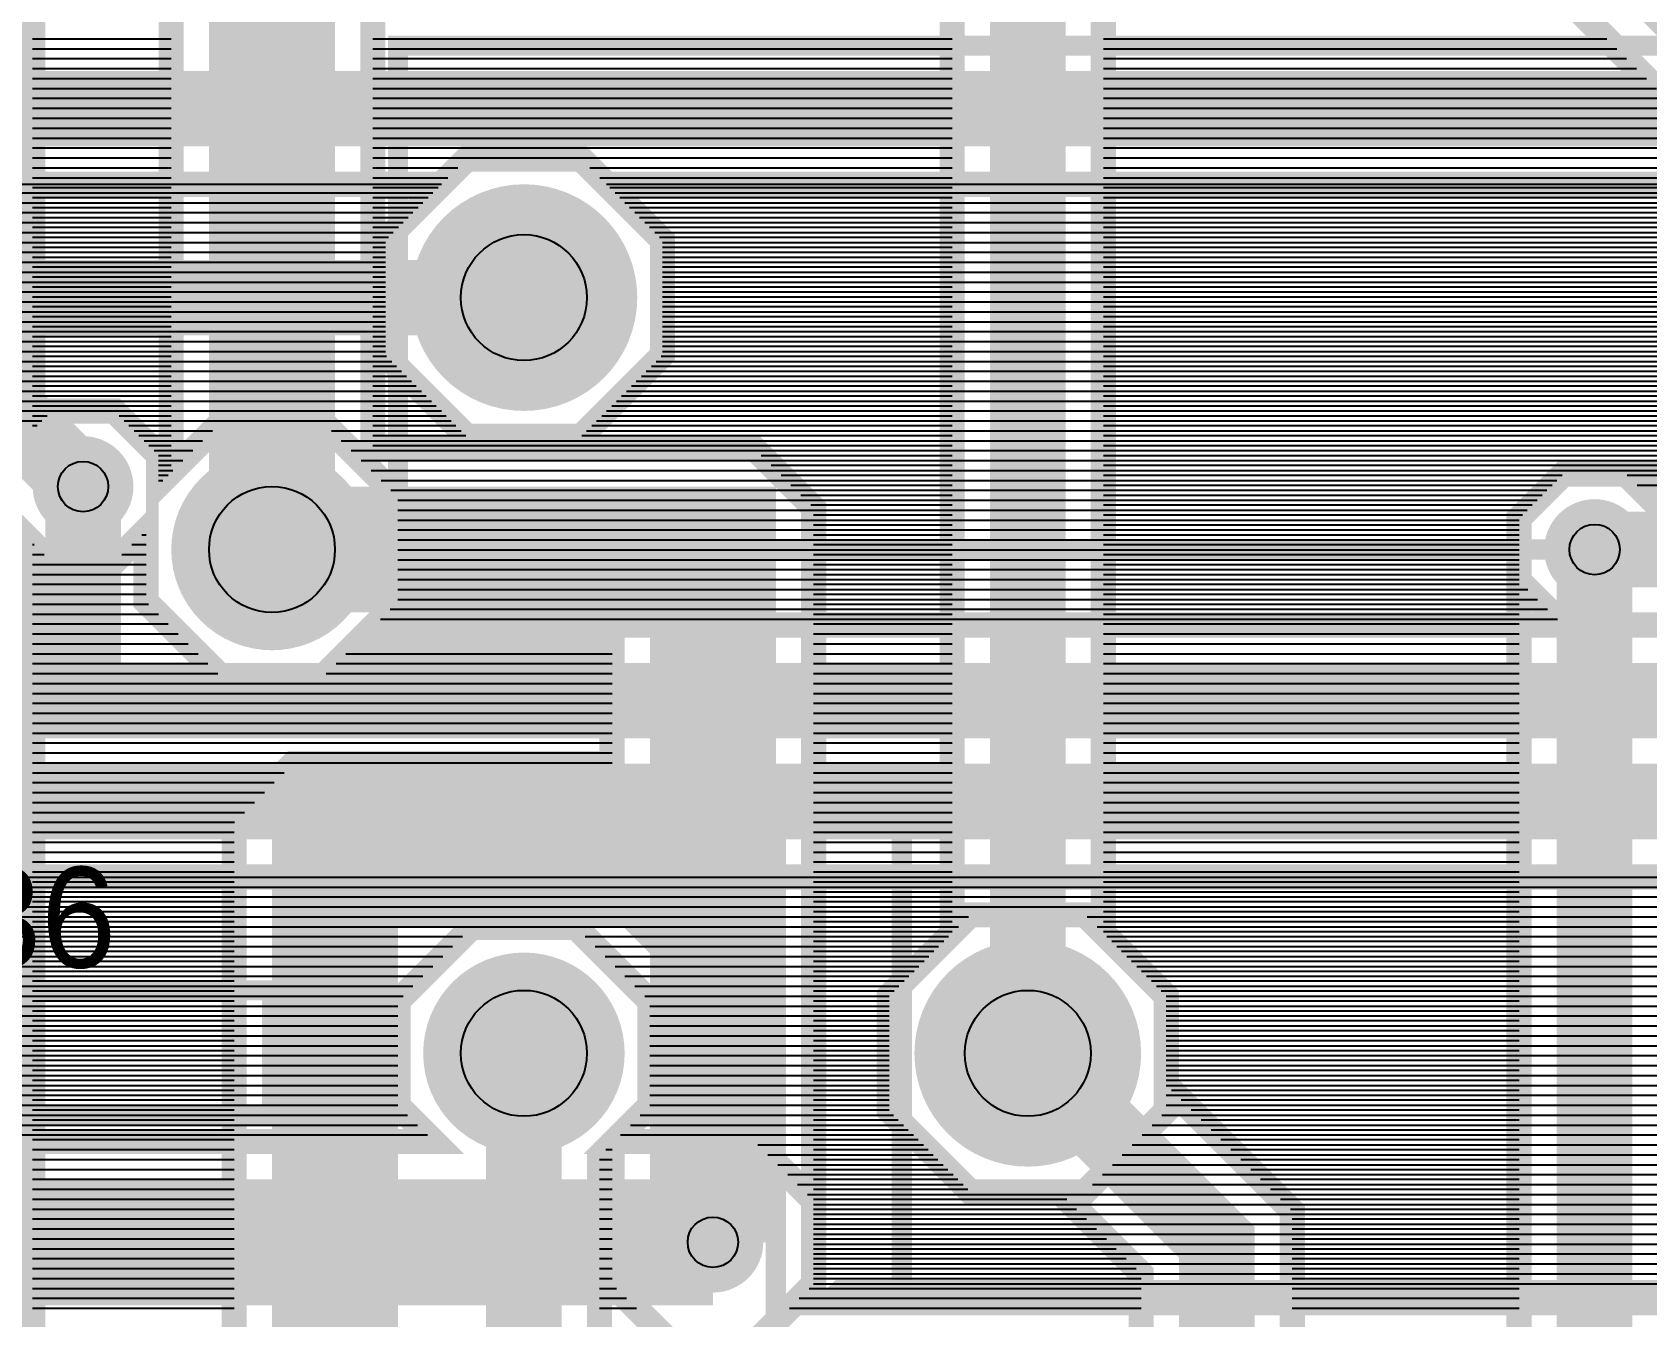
# Model space of a CAD drawing. Header units: inches. Extents: x -5.9 to 5.9, y -1.2 to 1.2.
# Drawn here: x 0.714 to 1.355, y -0.436 to 0.074 of the extents above; entities that cross this region are included whole.
import ezdxf

# ---------------------------------------------------------------- set-up
doc = ezdxf.new("R2010")
doc.units = ezdxf.units.IN
doc.layers.get('0').update_dxf_attribs({"linetype": 'CONTINUOUS'})

# ---------------------------------------------------------------- blocks, each defined once
blk = doc.blocks.new('EPAD')
at = {"const_width": 0.5}
blk.add_lwpolyline([(-0.25, 0, 1), (0.25, 0, 1)], format="xyb", close=True, dxfattribs=at)

msp = doc.modelspace()

# ---------------------------------------------------------------- linework, layer by layer
for points, const_width in [([(0.809059, -0.1315), (0.809059, 0.3685), (0.709059, 0.4685)], 0.05), ([(0.849059, 0.385068), (0.849059, -0.0915), (1.000627, -0.0915), (1.024059, -0.114932), (1.024059, -0.423069), (1.000628, -0.4465)], 0.01), ([(1.109059, -0.3315), (1.109059, 0.3085), (1.159059, 0.3585), (1.809059, 0.3585)], 0.03), ([(0.714059, 0.205926), (0.714059, -0.084074), (0.721633, -0.0765), (0.746485, -0.0765), (0.764059, -0.094074), (0.764059, -0.10579), (0.769059, -0.100789), (0.769059, 0.351932)], 0.01), ([(1.154059, -0.598719), (1.154059, -0.418926), (1.121633, -0.3865), (1.086278, -0.3865), (1.054059, -0.354281), (1.054059, -0.308719), (1.079059, -0.283719), (1.079059, 0.320926)], 0.01), ([(1.139059, 0.296074), (1.139059, -0.283719), (1.164059, -0.308719), (1.164059, -0.344074), (1.214059, -0.394074), (1.214059, -0.768926)], 0.01), ([(1.234059, 0.2185), (1.584059, -0.1315), (1.584059, -0.9565), (1.634059, -1.0065), (1.909059, -1.0065), (1.959059, -0.9565), (1.959059, -0.4065)], 0.03), ([(1.921485, -1.0365), (1.621633, -1.0365), (1.554059, -0.968926), (1.554059, -0.85721), (1.52977, -0.8815), (1.488348, -0.8815), (1.459059, -0.852211), (1.459059, -0.810789), (1.488348, -0.7815), (1.52977, -0.7815), (1.554059, -0.80579), (1.554059, -0.143926), (1.221633, 0.1885)], 0.01), ([(0.859059, -0.1315), (2.009059, -0.1315), (2.009059, 0.0685), (0.859059, 0.0685), (0.859059, -0.1315)], 0.008), ([(0.859059, -0.1315), (2.009059, -0.1315), (2.009059, 0.0685), (0.859059, 0.0685), (0.859059, -0.1315)], 0.008), ([(0.859059, -0.1315), (2.009059, -0.1315), (2.009059, 0.0685), (0.859059, 0.0685), (0.859059, -0.1315)], 0.008), ([(-0.340941, 0.0185), (-0.315941, -0.0065), (0.184059, -0.0065), (0.234059, 0.0435), (3.734059, 0.0435), (3.809059, -0.0315), (3.959059, -0.0315)], 0.03), ([(2.509059, -0.2315), (2.234059, 0.0435), (-0.090941, 0.0435)], 0.03), ([(0.964059, -0.008719), (0.964059, -0.054281), (0.931841, -0.0865), (0.886278, -0.0865), (0.854059, -0.054281), (0.854059, -0.008719), (0.886278, 0.0235), (0.931841, 0.0235), (0.964059, -0.008719)], 0.01), ([(0.246485, 0.0135), (0.876278, 0.0135), (0.854059, -0.008719), (0.854059, -0.054281), (0.886278, -0.0865), (0.931841, -0.0865), (0.964059, -0.054281), (0.964059, -0.008719), (0.94184, 0.0135), (1.876278, 0.0135)], 0.01), ([(0.909059, -0.0315), (-0.540941, -0.0315), (-0.715941, -0.2065), (-3.015941, -0.2065), (-3.090941, -0.2815), (-3.265941, -0.2815), (-3.315941, -0.2315), (-3.390941, -0.2315)], 0.03), ([(-1.090941, -0.0315), (-1.015941, -0.1065), (0.109059, -0.1065), (0.234059, -0.2315), (1.684059, -0.2315), (2.009059, -0.5565), (2.159059, -0.5565), (2.184059, -0.5815), (2.859059, -0.5815), (2.909059, -0.5315)], 0.03), ([(0.734059, -0.1065), (0.699059, -0.0715), (-0.340941, -0.0715), (-0.525941, -0.2565), (-1.615941, -0.2565)], 0.03), ([(2.146485, -0.1615), (0.849769, -0.1615), (0.859059, -0.152211), (0.859059, -0.110789), (0.82977, -0.0815), (0.788348, -0.0815), (0.764059, -0.10579), (0.764059, -0.094074), (0.746485, -0.0765), (0.721633, -0.0765), (0.704059, -0.094074)], 0.01), ([(0.734059, -0.1065), (0.734059, -0.1915), (2.134059, -0.1915), (2.224059, -0.2815), (3.059059, -0.2815), (3.059059, -0.1815), (3.459059, -0.1815), (3.509059, -0.2315)], 0.03), ([(1.364059, -0.119074), (1.364059, -0.818926), (1.159059, -1.023926), (1.159059, -1.052211), (1.12977, -1.0815), (1.088348, -1.0815), (1.059059, -1.052211), (1.059059, -1.010789), (1.088348, -0.9815), (1.116633, -0.9815), (1.304059, -0.794074), (1.304059, -0.119074), (1.321633, -0.1015), (1.346485, -0.1015), (1.364059, -0.119074)], 0.01), ([(2.921485, -0.1015), (1.321633, -0.1015), (1.304059, -0.119074), (1.304059, -0.143926), (1.321633, -0.1615), (2.896633, -0.1615)], 0.01), ([(0.809059, -0.1315), (0.984059, -0.1315), (0.984059, -0.2565), (0.959059, -0.2565)], 0.05), ([(0.892491, -0.7965), (0.794059, -0.698068), (0.794059, -0.239932), (0.817491, -0.2165), (0.944059, -0.2165), (0.944059, -0.1715), (0.83977, -0.1715), (0.82977, -0.1815), (0.788348, -0.1815), (0.759059, -0.152211), (0.759059, -0.123926), (0.746485, -0.1365), (0.721633, -0.1365), (0.714059, -0.128926), (0.714059, -0.818926)], 0.01), ([(1.109059, -1.0315), (1.334059, -0.8065), (1.334059, -0.1315)], 0.03), ([(1.334059, -0.1315), (2.909059, -0.1315), (3.009059, -0.2315)], 0.03), ([(0.709059, -0.1315), (0.759059, -0.1315)], 0.008), ([(0.709059, -0.1315), (0.759059, -0.1315)], 0.008), ([(0.709059, -0.1315), (0.759059, -0.1315)], 0.008), ([(-0.290941, -0.1565), (-0.015941, -0.1565), (0.059059, -0.2315), (1.959059, -0.2315)], 0.03), ([(1.009059, -0.4315), (2.159059, -0.4315), (2.159059, -0.2315), (1.009059, -0.2315), (1.009059, -0.4315)], 0.008), ([(1.009059, -0.4315), (2.159059, -0.4315), (2.159059, -0.2315), (1.009059, -0.2315), (1.009059, -0.4315)], 0.008), ([(1.009059, -0.4315), (2.159059, -0.4315), (2.159059, -0.2315), (1.009059, -0.2315), (1.009059, -0.4315)], 0.008), ([(1.059059, -0.2315), (1.059059, -0.4315)], 0.008), ([(1.059059, -0.2315), (1.059059, -0.4315)], 0.008), ([(1.059059, -0.2315), (1.059059, -0.4315)], 0.008), ([(1.109059, -0.6315), (0.984059, -0.7565), (0.909059, -0.7565), (0.834059, -0.6815), (0.834059, -0.2565), (0.959059, -0.2565)], 0.05), ([(0.984059, -0.4065), (0.984059, -0.2815), (0.959059, -0.2565)], 0.05), ([(0.169059, -0.398069), (0.192491, -0.4215), (0.225628, -0.4215), (0.249059, -0.398069), (0.249059, -0.3715), (0.275628, -0.3715), (0.299059, -0.348069), (0.299059, -0.314931), (0.275628, -0.2915), (0.249059, -0.2915), (0.249059, -0.264931), (0.245627, -0.2615), (1.671633, -0.2615), (1.996633, -0.5865)], 0.01), ([(1.054059, -0.354281), (1.054059, -0.308719), (1.086278, -0.2765), (1.131841, -0.2765), (1.164059, -0.308719), (1.164059, -0.354281), (1.131841, -0.3865), (1.086278, -0.3865), (1.054059, -0.354281)], 0.01), ([(1.764059, -0.908719), (1.739059, -0.883719), (1.739059, -0.494074), (1.671485, -0.4265), (1.020627, -0.4265), (1.024059, -0.423069), (1.024059, -0.389931), (1.000628, -0.3665), (0.944769, -0.3665), (0.959059, -0.352211), (0.959059, -0.310789), (0.92977, -0.2815), (0.888348, -0.2815), (0.859059, -0.310789), (0.859059, -0.352211), (0.873349, -0.3665), (0.600627, -0.3665)], 0.01), ([(0.509059, -0.3315), (0.584059, -0.4065), (0.984059, -0.4065)], 0.05), ([(0.609059, -0.3565), (0.809059, -0.3565), (0.809059, -0.3065), (0.609059, -0.3065), (0.609059, -0.3565)], 0.008), ([(0.609059, -0.3565), (0.809059, -0.3565), (0.809059, -0.3065), (0.609059, -0.3065), (0.609059, -0.3565)], 0.008), ([(0.609059, -0.3565), (0.809059, -0.3565), (0.809059, -0.3065), (0.609059, -0.3065), (0.609059, -0.3565)], 0.008), ([(0.909059, -0.6315), (0.909059, -0.3315)], 0.03), ([(1.109059, -0.3315), (1.184059, -0.4065), (1.184059, -0.7565), (1.109059, -0.8315)], 0.03), ([(0.809059, -0.3315), (0.859059, -0.3315)], 0.008), ([(0.809059, -0.3315), (0.859059, -0.3315)], 0.008), ([(0.809059, -0.3315), (0.859059, -0.3315)], 0.008), ([(0.967491, -0.4465), (0.944059, -0.423069), (0.944059, -0.36721), (0.939059, -0.372211), (0.939059, -0.583719)], 0.01)]:
    msp.add_lwpolyline(points, dxfattribs=dict(const_width=const_width))
for points in [[(0.714059, 0.07124), (0.769059, 0.07124)], [(0.849059, 0.07124), (1.079059, 0.07124)], [(1.139059, 0.07124), (1.338894, 0.07124)], [(0.714059, 0.067303), (0.769059, 0.067303)], [(0.849059, 0.067303), (1.079059, 0.067303)], [(1.139059, 0.067303), (1.342831, 0.067303)], [(0.714059, 0.063366), (0.769059, 0.063366)], [(0.714059, 0.059429), (0.769059, 0.059429)], [(0.849059, 0.063366), (1.079059, 0.063366)], [(0.849059, 0.059429), (1.079059, 0.059429)], [(1.139059, 0.063366), (1.346768, 0.063366)], [(1.139059, 0.059429), (1.350705, 0.059429)], [(0.714059, 0.055492), (0.769059, 0.055492)], [(0.714059, 0.051555), (0.769059, 0.051555)], [(0.849059, 0.055492), (1.079059, 0.055492)], [(0.849059, 0.051555), (1.079059, 0.051555)], [(1.139059, 0.055492), (1.354642, 0.055492)], [(1.139059, 0.051555), (1.358579, 0.051555)], [(0.714059, 0.047618), (0.769059, 0.047618)], [(0.849059, 0.047618), (1.079059, 0.047618)], [(1.139059, 0.047618), (1.362516, 0.047618)], [(0.714059, 0.043681), (0.769059, 0.043681)], [(0.714059, 0.039744), (0.769059, 0.039744)], [(0.849059, 0.043681), (1.079059, 0.043681)], [(0.849059, 0.039744), (1.079059, 0.039744)], [(1.139059, 0.043681), (1.366453, 0.043681)], [(1.139059, 0.039744), (1.37039, 0.039744)], [(0.714059, 0.035807), (0.769059, 0.035807)], [(0.849059, 0.035807), (1.079059, 0.035807)], [(1.139059, 0.035807), (1.374327, 0.035807)], [(0.714059, 0.03187), (0.769059, 0.03187)], [(0.714059, 0.027933), (0.769059, 0.027933)], [(0.849059, 0.03187), (1.079059, 0.03187)], [(0.849059, 0.027933), (1.079059, 0.027933)], [(1.139059, 0.03187), (1.378264, 0.03187)], [(1.139059, 0.027933), (1.382201, 0.027933)], [(0.714059, 0.023996), (0.769059, 0.023996)], [(0.714059, 0.020059), (0.769059, 0.020059)], [(0.849059, 0.023996), (1.079059, 0.023996)], [(0.849059, 0.020059), (0.882837, 0.020059)], [(0.935281, 0.020059), (1.079059, 0.020059)], [(1.139059, 0.023996), (1.386138, 0.023996)], [(1.139059, 0.020059), (1.390075, 0.020059)], [(0.246485, 0.0135), (0.876278, 0.0135)], [(0.714059, 0.016122), (0.769059, 0.016122)], [(0.849059, 0.016122), (0.8789, 0.016122)], [(0.939218, 0.016122), (1.079059, 0.016122)], [(0.94184, 0.0135), (1.876278, 0.0135)], [(1.139059, 0.016122), (1.394012, 0.016122)], [(0.243098, 0.010114), (0.872892, 0.010114)], [(0.714059, 0.012185), (0.769059, 0.012185)], [(0.714059, 0.008248), (0.769059, 0.008248)], [(0.849059, 0.012185), (0.874963, 0.012185)], [(0.849059, 0.008248), (0.871026, 0.008248)], [(0.943155, 0.012185), (1.079059, 0.012185)], [(0.945226, 0.010114), (1.872892, 0.010114)], [(0.947092, 0.008248), (1.079059, 0.008248)], [(1.139059, 0.012185), (1.397949, 0.012185)], [(1.139059, 0.008248), (1.401886, 0.008248)], [(0.235224, 0.00224), (0.865018, 0.00224)], [(0.239161, 0.006177), (0.868955, 0.006177)], [(0.714059, 0.004311), (0.769059, 0.004311)], [(0.714059, 0.000374), (0.769059, 0.000374)], [(0.849059, 0.004311), (0.867089, 0.004311)], [(0.849059, 0.000374), (0.863152, 0.000374)], [(0.949163, 0.006177), (1.868955, 0.006177)], [(0.951029, 0.004311), (1.079059, 0.004311)], [(0.9531, 0.00224), (1.865018, 0.00224)], [(0.954966, 0.000374), (1.079059, 0.000374)], [(1.139059, 0.004311), (1.405823, 0.004311)], [(1.139059, 0.000374), (1.40976, 0.000374)], [(0.22735, -0.005634), (0.857144, -0.005634)], [(0.231287, -0.001697), (0.861081, -0.001697)], [(0.714059, -0.003563), (0.769059, -0.003563)], [(0.849059, -0.003563), (0.859215, -0.003563)], [(0.957037, -0.001697), (1.861081, -0.001697)], [(0.958903, -0.003563), (1.079059, -0.003563)], [(0.960974, -0.005634), (1.857144, -0.005634)], [(1.139059, -0.003563), (1.413697, -0.003563)], [(0.223413, -0.009571), (0.854059, -0.009571)], [(0.714059, -0.0075), (0.769059, -0.0075)], [(0.714059, -0.011437), (0.769059, -0.011437)], [(0.849059, -0.0075), (0.855278, -0.0075)], [(0.849059, -0.011437), (0.854059, -0.011437)], [(0.96284, -0.0075), (1.079059, -0.0075)], [(0.964059, -0.009571), (1.854059, -0.009571)], [(0.964059, -0.011437), (1.079059, -0.011437)], [(1.139059, -0.0075), (1.417634, -0.0075)], [(1.139059, -0.011437), (1.421571, -0.011437)], [(0.219476, -0.013508), (0.854059, -0.013508)], [(0.451572, -0.017445), (0.854059, -0.017445)], [(0.714059, -0.015374), (0.769059, -0.015374)], [(0.849059, -0.015374), (0.854059, -0.015374)], [(0.964059, -0.013508), (1.854059, -0.013508)], [(0.964059, -0.015374), (1.079059, -0.015374)], [(0.964059, -0.017445), (1.854059, -0.017445)], [(1.139059, -0.015374), (1.425508, -0.015374)], [(0.455509, -0.021382), (0.854059, -0.021382)], [(0.459446, -0.025319), (0.854059, -0.025319)], [(0.714059, -0.019311), (0.769059, -0.019311)], [(0.714059, -0.023248), (0.769059, -0.023248)], [(0.849059, -0.019311), (0.854059, -0.019311)], [(0.849059, -0.023248), (0.854059, -0.023248)], [(0.964059, -0.019311), (1.079059, -0.019311)], [(0.964059, -0.021382), (1.601499, -0.021382)], [(0.964059, -0.023248), (1.079059, -0.023248)], [(0.964059, -0.025319), (1.597562, -0.025319)], [(1.139059, -0.019311), (1.429445, -0.019311)], [(1.139059, -0.023248), (1.433382, -0.023248)], [(0.463383, -0.029256), (0.854059, -0.029256)], [(0.714059, -0.027185), (0.769059, -0.027185)], [(0.714059, -0.031122), (0.769059, -0.031122)], [(0.849059, -0.027185), (0.854059, -0.027185)], [(0.849059, -0.031122), (0.854059, -0.031122)], [(0.964059, -0.027185), (1.079059, -0.027185)], [(0.964059, -0.029256), (1.596559, -0.029256)], [(0.964059, -0.031122), (1.079059, -0.031122)], [(1.139059, -0.027185), (1.437319, -0.027185)], [(1.139059, -0.031122), (1.441256, -0.031122)], [(0.46732, -0.033193), (0.854059, -0.033193)], [(0.471257, -0.03713), (0.854059, -0.03713)], [(0.714059, -0.035059), (0.769059, -0.035059)], [(0.849059, -0.035059), (0.854059, -0.035059)], [(0.964059, -0.033193), (1.596559, -0.033193)], [(0.964059, -0.035059), (1.079059, -0.035059)], [(0.964059, -0.03713), (1.597012, -0.03713)], [(1.139059, -0.035059), (1.445193, -0.035059)], [(0.475194, -0.041067), (0.854059, -0.041067)], [(0.714059, -0.038996), (0.769059, -0.038996)], [(0.714059, -0.042933), (0.769059, -0.042933)], [(0.849059, -0.038996), (0.854059, -0.038996)], [(0.849059, -0.042933), (0.854059, -0.042933)], [(0.964059, -0.038996), (1.079059, -0.038996)], [(0.964059, -0.041067), (1.600949, -0.041067)], [(0.964059, -0.042933), (1.079059, -0.042933)], [(1.139059, -0.038996), (1.44913, -0.038996)], [(1.139059, -0.042933), (1.453067, -0.042933)], [(0.479131, -0.045004), (0.854059, -0.045004)], [(0.483068, -0.048941), (0.854059, -0.048941)], [(0.714059, -0.04687), (0.769059, -0.04687)], [(0.714059, -0.050807), (0.769059, -0.050807)], [(0.849059, -0.04687), (0.854059, -0.04687)], [(0.849059, -0.050807), (0.854059, -0.050807)], [(0.964059, -0.045004), (1.854059, -0.045004)], [(0.964059, -0.04687), (1.079059, -0.04687)], [(0.964059, -0.048941), (1.854059, -0.048941)], [(0.964059, -0.050807), (1.079059, -0.050807)], [(1.139059, -0.04687), (1.457004, -0.04687)], [(1.139059, -0.050807), (1.460941, -0.050807)], [(0.487005, -0.052878), (0.854059, -0.052878)], [(0.490942, -0.056815), (0.856593, -0.056815)], [(0.714059, -0.054744), (0.769059, -0.054744)], [(0.849059, -0.054744), (0.854522, -0.054744)], [(0.961525, -0.056815), (1.856593, -0.056815)], [(0.963596, -0.054744), (1.079059, -0.054744)], [(0.964059, -0.052878), (1.854059, -0.052878)], [(1.139059, -0.054744), (1.464878, -0.054744)], [(0.494879, -0.060752), (0.86053, -0.060752)], [(0.714059, -0.058681), (0.769059, -0.058681)], [(0.714059, -0.062618), (0.769059, -0.062618)], [(0.849059, -0.058681), (0.858459, -0.058681)], [(0.849059, -0.062618), (0.862396, -0.062618)], [(0.955722, -0.062618), (1.079059, -0.062618)], [(0.957588, -0.060752), (1.86053, -0.060752)], [(0.959659, -0.058681), (1.079059, -0.058681)], [(1.139059, -0.058681), (1.468815, -0.058681)], [(1.139059, -0.062618), (1.472752, -0.062618)], [(0.498816, -0.064689), (0.864467, -0.064689)], [(0.502753, -0.068626), (0.868404, -0.068626)], [(0.714059, -0.066555), (0.769059, -0.066555)], [(0.849059, -0.066555), (0.866333, -0.066555)], [(0.949714, -0.068626), (1.868404, -0.068626)], [(0.951785, -0.066555), (1.079059, -0.066555)], [(0.953651, -0.064689), (1.864467, -0.064689)], [(1.139059, -0.066555), (1.476689, -0.066555)], [(0.50669, -0.072563), (0.872341, -0.072563)], [(0.510627, -0.0765), (0.876278, -0.0765)], [(0.714059, -0.070492), (0.769059, -0.070492)], [(0.714059, -0.074429), (0.769059, -0.074429)], [(0.849059, -0.070492), (0.87027, -0.070492)], [(0.849059, -0.074429), (0.874207, -0.074429)], [(0.94184, -0.0765), (1.876278, -0.0765)], [(0.943911, -0.074429), (1.079059, -0.074429)], [(0.945777, -0.072563), (1.872341, -0.072563)], [(0.947848, -0.070492), (1.079059, -0.070492)], [(1.139059, -0.070492), (1.480626, -0.070492)], [(1.139059, -0.074429), (1.484563, -0.074429)], [(0.514564, -0.080437), (0.717696, -0.080437)], [(0.714059, -0.078366), (0.719767, -0.078366)], [(0.714059, -0.082303), (0.71583, -0.082303)], [(0.748351, -0.078366), (0.769059, -0.078366)], [(0.750422, -0.080437), (0.880215, -0.080437)], [(0.752288, -0.082303), (0.769059, -0.082303)], [(0.849059, -0.078366), (0.878144, -0.078366)], [(0.849059, -0.082303), (0.882081, -0.082303)], [(0.936037, -0.082303), (1.079059, -0.082303)], [(0.937903, -0.080437), (1.880215, -0.080437)], [(0.939974, -0.078366), (1.079059, -0.078366)], [(1.139059, -0.078366), (1.4885, -0.078366)], [(1.139059, -0.082303), (1.492437, -0.082303)], [(0.754359, -0.084374), (0.785474, -0.084374)], [(0.756225, -0.08624), (0.769059, -0.08624)], [(0.758296, -0.088311), (0.781537, -0.088311)], [(0.832644, -0.084374), (0.884152, -0.084374)], [(0.836581, -0.088311), (3.964059, -0.088311)], [(0.849059, -0.08624), (0.886018, -0.08624)], [(0.9321, -0.08624), (1.079059, -0.08624)], [(0.933966, -0.084374), (1.884152, -0.084374)], [(1.139059, -0.08624), (1.496374, -0.08624)], [(0.760162, -0.090177), (0.769059, -0.090177)], [(0.762233, -0.092248), (0.7776, -0.092248)], [(0.764059, -0.094114), (0.769059, -0.094114)], [(0.840518, -0.092248), (3.964059, -0.092248)], [(0.849059, -0.090177), (1.079059, -0.090177)], [(1.003241, -0.094114), (1.079059, -0.094114)], [(1.139059, -0.090177), (1.500311, -0.090177)], [(1.139059, -0.094114), (1.504248, -0.094114)], [(0.764059, -0.096185), (0.773663, -0.096185)], [(0.764059, -0.098051), (0.769059, -0.098051)], [(0.764059, -0.100122), (0.769726, -0.100122)], [(0.764059, -0.101988), (0.767861, -0.101988)], [(0.844455, -0.096185), (3.964059, -0.096185)], [(0.848392, -0.100122), (3.964059, -0.100122)], [(1.007178, -0.098051), (1.079059, -0.098051)], [(1.011115, -0.101988), (1.079059, -0.101988)], [(1.139059, -0.098051), (1.508185, -0.098051)], [(1.139059, -0.101988), (1.321145, -0.101988)], [(1.346973, -0.101988), (1.512122, -0.101988)], [(0.764059, -0.104059), (0.765789, -0.104059)], [(0.852329, -0.104059), (1.319074, -0.104059)], [(0.856266, -0.107996), (1.315137, -0.107996)], [(1.015052, -0.105925), (1.079059, -0.105925)], [(1.139059, -0.105925), (1.317208, -0.105925)], [(1.35091, -0.105925), (1.516059, -0.105925)], [(0.859059, -0.111933), (1.3112, -0.111933)], [(1.018989, -0.109862), (1.079059, -0.109862)], [(1.022926, -0.113799), (1.079059, -0.113799)], [(1.139059, -0.109862), (1.313271, -0.109862)], [(1.139059, -0.113799), (1.309334, -0.113799)], [(0.859059, -0.11587), (1.307263, -0.11587)], [(0.859059, -0.119807), (1.304059, -0.119807)], [(1.024059, -0.117736), (1.079059, -0.117736)], [(1.024059, -0.121673), (1.079059, -0.121673)], [(1.139059, -0.117736), (1.305397, -0.117736)], [(1.139059, -0.121673), (1.304059, -0.121673)], [(0.757375, -0.12561), (0.759059, -0.12561)], [(0.859059, -0.123744), (1.304059, -0.123744)], [(0.859059, -0.127681), (1.304059, -0.127681)], [(1.024059, -0.12561), (1.079059, -0.12561)], [(1.139059, -0.12561), (1.304059, -0.12561)], [(0.714059, -0.129547), (0.71468, -0.129547)], [(0.714059, -0.133484), (0.718617, -0.133484)], [(0.749501, -0.133484), (0.759059, -0.133484)], [(0.753438, -0.129547), (0.759059, -0.129547)], [(0.859059, -0.131619), (1.304059, -0.131619)], [(1.024059, -0.129547), (1.079059, -0.129547)], [(1.024059, -0.133484), (1.079059, -0.133484)], [(1.139059, -0.129547), (1.304059, -0.129547)], [(1.139059, -0.133484), (1.304059, -0.133484)], [(0.714059, -0.137421), (0.759059, -0.137421)], [(0.859059, -0.135556), (1.304059, -0.135556)], [(0.859059, -0.139493), (1.304059, -0.139493)], [(1.024059, -0.137421), (1.079059, -0.137421)], [(1.139059, -0.137421), (1.304059, -0.137421)], [(0.714059, -0.141358), (0.759059, -0.141358)], [(0.714059, -0.145295), (0.759059, -0.145295)], [(0.859059, -0.14343), (1.304059, -0.14343)], [(0.859059, -0.147367), (1.3075, -0.147367)], [(1.024059, -0.141358), (1.079059, -0.141358)], [(1.024059, -0.145295), (1.079059, -0.145295)], [(1.139059, -0.141358), (1.304059, -0.141358)], [(1.139059, -0.145295), (1.304059, -0.145295)], [(0.714059, -0.149232), (0.759059, -0.149232)], [(0.714059, -0.153169), (0.760018, -0.153169)], [(0.859059, -0.151304), (1.311437, -0.151304)], [(1.024059, -0.149232), (1.079059, -0.149232)], [(1.024059, -0.153169), (1.079059, -0.153169)], [(1.139059, -0.149232), (1.304059, -0.149232)], [(1.139059, -0.153169), (1.304059, -0.153169)], [(0.714059, -0.157106), (0.763955, -0.157106)], [(0.852092, -0.159178), (1.319311, -0.159178)], [(0.856029, -0.155241), (1.315374, -0.155241)], [(1.024059, -0.157106), (1.079059, -0.157106)], [(1.139059, -0.157106), (1.304059, -0.157106)], [(0.714059, -0.161043), (0.767892, -0.161043)], [(0.714059, -0.16498), (0.771829, -0.16498)], [(1.024059, -0.161043), (1.079059, -0.161043)], [(1.024059, -0.16498), (1.079059, -0.16498)], [(1.139059, -0.161043), (1.304059, -0.161043)], [(1.139059, -0.16498), (1.304059, -0.16498)], [(0.714059, -0.168917), (0.775766, -0.168917)], [(0.714059, -0.172854), (0.779703, -0.172854)], [(0.838415, -0.172854), (0.944059, -0.172854)], [(1.024059, -0.168917), (1.079059, -0.168917)], [(1.024059, -0.172854), (1.079059, -0.172854)], [(1.139059, -0.168917), (1.304059, -0.168917)], [(1.139059, -0.172854), (1.304059, -0.172854)], [(0.714059, -0.176791), (0.78364, -0.176791)], [(0.834478, -0.176791), (0.944059, -0.176791)], [(1.024059, -0.176791), (1.079059, -0.176791)], [(1.139059, -0.176791), (1.304059, -0.176791)], [(0.714059, -0.180728), (0.787577, -0.180728)], [(0.714059, -0.184665), (0.944059, -0.184665)], [(0.830541, -0.180728), (0.944059, -0.180728)], [(1.024059, -0.180728), (1.079059, -0.180728)], [(1.024059, -0.184665), (1.079059, -0.184665)], [(1.139059, -0.180728), (1.304059, -0.180728)], [(1.139059, -0.184665), (1.304059, -0.184665)], [(0.714059, -0.188602), (0.944059, -0.188602)], [(1.024059, -0.188602), (1.079059, -0.188602)], [(1.139059, -0.188602), (1.304059, -0.188602)], [(0.714059, -0.192539), (0.944059, -0.192539)], [(0.714059, -0.196476), (0.944059, -0.196476)], [(1.024059, -0.192539), (1.079059, -0.192539)], [(1.024059, -0.196476), (1.079059, -0.196476)], [(1.139059, -0.192539), (1.304059, -0.192539)], [(1.139059, -0.196476), (1.304059, -0.196476)], [(0.714059, -0.200413), (0.944059, -0.200413)], [(0.714059, -0.20435), (0.944059, -0.20435)], [(1.024059, -0.200413), (1.079059, -0.200413)], [(1.024059, -0.20435), (1.079059, -0.20435)], [(1.139059, -0.200413), (1.304059, -0.200413)], [(1.139059, -0.20435), (1.304059, -0.20435)], [(0.714059, -0.208287), (0.944059, -0.208287)], [(1.024059, -0.208287), (1.079059, -0.208287)], [(1.139059, -0.208287), (1.304059, -0.208287)], [(0.714059, -0.212224), (0.944059, -0.212224)], [(0.714059, -0.216161), (0.944059, -0.216161)], [(1.024059, -0.212224), (1.079059, -0.212224)], [(1.024059, -0.216161), (1.079059, -0.216161)], [(1.139059, -0.212224), (1.304059, -0.212224)], [(1.139059, -0.216161), (1.304059, -0.216161)], [(0.714059, -0.220098), (0.813893, -0.220098)], [(0.714059, -0.224035), (0.809956, -0.224035)], [(1.024059, -0.220098), (1.079059, -0.220098)], [(1.024059, -0.224035), (1.079059, -0.224035)], [(1.139059, -0.220098), (1.304059, -0.220098)], [(1.139059, -0.224035), (1.304059, -0.224035)], [(0.714059, -0.227972), (0.806019, -0.227972)], [(1.024059, -0.227972), (1.079059, -0.227972)], [(1.139059, -0.227972), (1.304059, -0.227972)], [(0.714059, -0.231909), (0.802082, -0.231909)], [(0.714059, -0.235846), (0.798145, -0.235846)], [(1.024059, -0.231909), (1.079059, -0.231909)], [(1.024059, -0.235846), (1.079059, -0.235846)], [(1.139059, -0.231909), (1.304059, -0.231909)], [(1.139059, -0.235846), (1.304059, -0.235846)], [(0.714059, -0.239783), (0.794208, -0.239783)], [(1.024059, -0.239783), (1.079059, -0.239783)], [(1.139059, -0.239783), (1.304059, -0.239783)], [(0.714059, -0.24372), (0.794059, -0.24372)], [(0.714059, -0.247657), (0.794059, -0.247657)], [(1.024059, -0.24372), (1.079059, -0.24372)], [(1.024059, -0.247657), (1.079059, -0.247657)], [(1.139059, -0.24372), (1.304059, -0.24372)], [(1.139059, -0.247657), (1.304059, -0.247657)], [(0.714059, -0.251594), (0.794059, -0.251594)], [(0.714059, -0.255531), (0.794059, -0.255531)], [(1.024059, -0.251594), (1.079059, -0.251594)], [(1.024059, -0.255531), (1.079059, -0.255531)], [(1.139059, -0.251594), (1.304059, -0.251594)], [(1.139059, -0.255531), (1.304059, -0.255531)], [(0.245667, -0.26154), (1.671674, -0.26154)], [(0.714059, -0.259469), (0.794059, -0.259469)], [(1.024059, -0.259469), (1.079059, -0.259469)], [(1.139059, -0.259469), (1.304059, -0.259469)], [(0.249059, -0.265477), (1.675611, -0.265477)], [(0.714059, -0.263406), (0.794059, -0.263406)], [(0.714059, -0.267343), (0.794059, -0.267343)], [(1.024059, -0.263406), (1.079059, -0.263406)], [(1.024059, -0.267343), (1.079059, -0.267343)], [(1.139059, -0.263406), (1.304059, -0.263406)], [(1.139059, -0.267343), (1.304059, -0.267343)], [(0.249059, -0.269414), (1.679548, -0.269414)], [(0.249059, -0.273351), (1.683485, -0.273351)], [(0.714059, -0.27128), (0.794059, -0.27128)], [(0.714059, -0.275217), (0.794059, -0.275217)], [(1.024059, -0.27128), (1.079059, -0.27128)], [(1.024059, -0.275217), (1.079059, -0.275217)], [(1.139059, -0.27128), (1.304059, -0.27128)], [(1.139059, -0.275217), (1.304059, -0.275217)], [(0.249059, -0.277288), (1.08549, -0.277288)], [(0.249059, -0.281225), (1.081553, -0.281225)], [(0.714059, -0.279154), (0.794059, -0.279154)], [(1.024059, -0.279154), (1.079059, -0.279154)], [(1.132628, -0.277288), (1.687422, -0.277288)], [(1.136565, -0.281225), (1.691359, -0.281225)], [(1.139059, -0.279154), (1.304059, -0.279154)], [(0.533431, -0.285162), (0.884687, -0.285162)], [(0.714059, -0.283091), (0.794059, -0.283091)], [(0.714059, -0.287028), (0.794059, -0.287028)], [(0.933431, -0.285162), (1.077616, -0.285162)], [(1.024059, -0.283091), (1.079059, -0.283091)], [(1.024059, -0.287028), (1.07575, -0.287028)], [(1.139059, -0.283091), (1.304059, -0.283091)], [(1.140502, -0.285162), (1.695296, -0.285162)], [(1.142368, -0.287028), (1.304059, -0.287028)], [(0.537368, -0.289099), (0.88075, -0.289099)], [(0.541305, -0.293036), (0.876813, -0.293036)], [(0.714059, -0.290965), (0.794059, -0.290965)], [(0.937368, -0.289099), (1.073679, -0.289099)], [(0.941305, -0.293036), (1.069742, -0.293036)], [(1.024059, -0.290965), (1.071813, -0.290965)], [(1.144439, -0.289099), (1.699233, -0.289099)], [(1.146305, -0.290965), (1.304059, -0.290965)], [(1.148376, -0.293036), (1.70317, -0.293036)], [(0.545242, -0.296973), (0.872876, -0.296973)], [(0.549179, -0.30091), (0.868939, -0.30091)], [(0.714059, -0.294902), (0.794059, -0.294902)], [(0.714059, -0.298839), (0.794059, -0.298839)], [(0.945242, -0.296973), (1.065805, -0.296973)], [(0.949179, -0.30091), (1.061868, -0.30091)], [(1.024059, -0.294902), (1.067876, -0.294902)], [(1.024059, -0.298839), (1.063939, -0.298839)], [(1.150242, -0.294902), (1.304059, -0.294902)], [(1.152313, -0.296973), (1.707107, -0.296973)], [(1.154179, -0.298839), (1.304059, -0.298839)], [(1.15625, -0.30091), (1.711044, -0.30091)], [(0.553116, -0.304847), (0.865002, -0.304847)], [(0.714059, -0.302776), (0.794059, -0.302776)], [(0.714059, -0.306713), (0.794059, -0.306713)], [(0.953116, -0.304847), (1.057931, -0.304847)], [(1.024059, -0.302776), (1.060002, -0.302776)], [(1.024059, -0.306713), (1.056065, -0.306713)], [(1.158116, -0.302776), (1.304059, -0.302776)], [(1.160187, -0.304847), (1.714981, -0.304847)], [(1.162053, -0.306713), (1.304059, -0.306713)], [(0.557053, -0.308784), (0.861065, -0.308784)], [(0.559059, -0.312721), (0.859059, -0.312721)], [(0.714059, -0.31065), (0.794059, -0.31065)], [(0.957053, -0.308784), (1.054059, -0.308784)], [(0.959059, -0.312721), (1.054059, -0.312721)], [(1.024059, -0.31065), (1.054059, -0.31065)], [(1.164059, -0.308784), (1.718918, -0.308784)], [(1.164059, -0.31065), (1.304059, -0.31065)], [(1.164059, -0.312721), (1.722855, -0.312721)], [(0.559059, -0.316658), (0.859059, -0.316658)], [(0.714059, -0.314587), (0.794059, -0.314587)], [(0.714059, -0.318524), (0.794059, -0.318524)], [(0.959059, -0.316658), (1.054059, -0.316658)], [(1.024059, -0.314587), (1.054059, -0.314587)], [(1.024059, -0.318524), (1.054059, -0.318524)], [(1.164059, -0.314587), (1.304059, -0.314587)], [(1.164059, -0.316658), (1.726792, -0.316658)], [(1.164059, -0.318524), (1.304059, -0.318524)], [(0.559059, -0.320595), (0.859059, -0.320595)], [(0.559059, -0.324532), (0.859059, -0.324532)], [(0.714059, -0.322461), (0.794059, -0.322461)], [(0.714059, -0.326398), (0.794059, -0.326398)], [(0.959059, -0.320595), (1.054059, -0.320595)], [(0.959059, -0.324532), (1.054059, -0.324532)], [(1.024059, -0.322461), (1.054059, -0.322461)], [(1.024059, -0.326398), (1.054059, -0.326398)], [(1.164059, -0.320595), (1.730729, -0.320595)], [(1.164059, -0.322461), (1.304059, -0.322461)], [(1.164059, -0.324532), (1.734666, -0.324532)], [(1.164059, -0.326398), (1.304059, -0.326398)], [(0.562596, -0.328469), (0.859059, -0.328469)], [(0.566533, -0.332406), (0.859059, -0.332406)], [(0.714059, -0.330335), (0.794059, -0.330335)], [(0.959059, -0.328469), (1.054059, -0.328469)], [(0.959059, -0.332406), (1.054059, -0.332406)], [(1.024059, -0.330335), (1.054059, -0.330335)], [(1.164059, -0.328469), (1.738603, -0.328469)], [(1.164059, -0.330335), (1.304059, -0.330335)], [(1.164059, -0.332406), (1.74254, -0.332406)], [(0.57047, -0.336343), (0.859059, -0.336343)], [(0.714059, -0.334272), (0.794059, -0.334272)], [(0.714059, -0.338209), (0.794059, -0.338209)], [(0.959059, -0.336343), (1.054059, -0.336343)], [(1.024059, -0.334272), (1.054059, -0.334272)], [(1.024059, -0.338209), (1.054059, -0.338209)], [(1.164059, -0.334272), (1.304059, -0.334272)], [(1.164059, -0.336343), (1.746477, -0.336343)], [(1.164059, -0.338209), (1.304059, -0.338209)], [(0.574407, -0.34028), (0.859059, -0.34028)], [(0.578344, -0.344217), (0.859059, -0.344217)], [(0.714059, -0.342146), (0.794059, -0.342146)], [(0.959059, -0.34028), (1.054059, -0.34028)], [(0.959059, -0.344217), (1.054059, -0.344217)], [(1.024059, -0.342146), (1.054059, -0.342146)], [(1.164059, -0.34028), (1.750414, -0.34028)], [(1.164059, -0.342146), (1.304059, -0.342146)], [(1.164059, -0.344217), (1.754351, -0.344217)], [(0.582281, -0.348154), (0.859059, -0.348154)], [(0.586218, -0.352091), (0.859059, -0.352091)], [(0.714059, -0.346083), (0.794059, -0.346083)], [(0.714059, -0.35002), (0.794059, -0.35002)], [(0.959059, -0.348154), (1.054059, -0.348154)], [(0.959059, -0.352091), (1.054059, -0.352091)], [(1.024059, -0.346083), (1.054059, -0.346083)], [(1.024059, -0.35002), (1.054059, -0.35002)], [(1.164059, -0.348154), (1.758288, -0.348154)], [(1.164059, -0.352091), (1.762225, -0.352091)], [(1.166067, -0.346083), (1.304059, -0.346083)], [(1.170004, -0.35002), (1.304059, -0.35002)], [(0.590155, -0.356028), (0.862877, -0.356028)], [(0.714059, -0.353957), (0.794059, -0.353957)], [(0.714059, -0.357894), (0.794059, -0.357894)], [(0.955241, -0.356028), (1.055806, -0.356028)], [(1.024059, -0.353957), (1.054059, -0.353957)], [(1.024059, -0.357894), (1.057672, -0.357894)], [(1.162312, -0.356028), (1.766162, -0.356028)], [(1.173941, -0.353957), (1.304059, -0.353957)], [(1.177878, -0.357894), (1.304059, -0.357894)], [(0.594092, -0.359965), (0.866814, -0.359965)], [(0.598029, -0.363902), (0.870751, -0.363902)], [(0.714059, -0.361831), (0.794059, -0.361831)], [(0.947367, -0.363902), (1.06368, -0.363902)], [(0.951304, -0.359965), (1.059743, -0.359965)], [(1.024059, -0.361831), (1.061609, -0.361831)], [(1.154438, -0.363902), (1.774036, -0.363902)], [(1.158375, -0.359965), (1.770099, -0.359965)], [(1.181815, -0.361831), (1.304059, -0.361831)], [(0.714059, -0.365768), (0.794059, -0.365768)], [(0.714059, -0.369705), (0.794059, -0.369705)], [(0.941565, -0.369705), (0.944059, -0.369705)], [(1.001966, -0.367839), (1.067617, -0.367839)], [(1.024059, -0.365768), (1.065546, -0.365768)], [(1.024059, -0.369705), (1.069483, -0.369705)], [(1.150501, -0.367839), (1.777973, -0.367839)], [(1.185752, -0.365768), (1.304059, -0.365768)], [(1.189689, -0.369705), (1.304059, -0.369705)], [(0.714059, -0.373642), (0.794059, -0.373642)], [(0.714059, -0.377579), (0.794059, -0.377579)], [(0.939059, -0.373642), (0.944059, -0.373642)], [(0.939059, -0.377579), (0.944059, -0.377579)], [(1.005903, -0.371776), (1.071554, -0.371776)], [(1.00984, -0.375713), (1.075491, -0.375713)], [(1.024059, -0.373642), (1.07342, -0.373642)], [(1.024059, -0.377579), (1.077357, -0.377579)], [(1.142627, -0.375713), (1.785847, -0.375713)], [(1.146564, -0.371776), (1.78191, -0.371776)], [(1.193626, -0.373642), (1.304059, -0.373642)], [(1.197563, -0.377579), (1.304059, -0.377579)], [(0.714059, -0.381516), (0.794059, -0.381516)], [(0.939059, -0.381516), (0.944059, -0.381516)], [(1.013777, -0.37965), (1.079428, -0.37965)], [(1.017714, -0.383587), (1.083365, -0.383587)], [(1.024059, -0.381516), (1.081294, -0.381516)], [(1.134753, -0.383587), (1.793721, -0.383587)], [(1.13869, -0.37965), (1.789784, -0.37965)], [(1.2015, -0.381516), (1.304059, -0.381516)], [(0.714059, -0.385453), (0.794059, -0.385453)], [(0.714059, -0.38939), (0.794059, -0.38939)], [(0.939059, -0.385453), (0.944059, -0.385453)], [(0.939059, -0.38939), (0.944059, -0.38939)], [(1.021651, -0.387524), (1.797658, -0.387524)], [(1.024059, -0.385453), (1.085231, -0.385453)], [(1.024059, -0.38939), (1.124524, -0.38939)], [(1.205437, -0.385453), (1.304059, -0.385453)], [(1.209374, -0.38939), (1.304059, -0.38939)], [(0.714059, -0.393327), (0.794059, -0.393327)], [(0.714059, -0.397264), (0.794059, -0.397264)], [(0.939059, -0.393327), (0.944059, -0.393327)], [(0.939059, -0.397264), (0.944059, -0.397264)], [(1.024059, -0.391461), (1.801595, -0.391461)], [(1.024059, -0.393327), (1.128461, -0.393327)], [(1.024059, -0.395398), (1.805532, -0.395398)], [(1.024059, -0.397264), (1.132398, -0.397264)], [(1.213311, -0.393327), (1.304059, -0.393327)], [(1.214059, -0.397264), (1.304059, -0.397264)], [(0.714059, -0.401201), (0.794059, -0.401201)], [(0.939059, -0.401201), (0.944059, -0.401201)], [(1.024059, -0.399335), (1.809469, -0.399335)], [(1.024059, -0.401201), (1.136335, -0.401201)], [(1.024059, -0.403272), (1.813406, -0.403272)], [(1.214059, -0.401201), (1.304059, -0.401201)], [(0.714059, -0.405138), (0.794059, -0.405138)], [(0.714059, -0.409075), (0.794059, -0.409075)], [(0.939059, -0.405138), (0.944059, -0.405138)], [(0.939059, -0.409075), (0.944059, -0.409075)], [(1.024059, -0.405138), (1.140272, -0.405138)], [(1.024059, -0.407209), (1.817343, -0.407209)], [(1.024059, -0.409075), (1.144209, -0.409075)], [(1.214059, -0.405138), (1.304059, -0.405138)], [(1.214059, -0.409075), (1.304059, -0.409075)], [(0.714059, -0.413012), (0.794059, -0.413012)], [(0.939059, -0.413012), (0.944059, -0.413012)], [(1.024059, -0.411146), (1.82128, -0.411146)], [(1.024059, -0.413012), (1.148146, -0.413012)], [(1.024059, -0.415083), (1.825217, -0.415083)], [(1.214059, -0.413012), (1.304059, -0.413012)], [(0.714059, -0.416949), (0.794059, -0.416949)], [(0.714059, -0.420886), (0.794059, -0.420886)], [(0.939059, -0.416949), (0.944059, -0.416949)], [(0.939059, -0.420886), (0.944059, -0.420886)], [(1.024059, -0.416949), (1.152083, -0.416949)], [(1.024059, -0.41902), (1.829154, -0.41902)], [(1.024059, -0.420886), (1.154059, -0.420886)], [(1.214059, -0.416949), (1.304059, -0.416949)], [(1.214059, -0.420886), (1.304059, -0.420886)], [(0.714059, -0.424823), (0.794059, -0.424823)], [(0.714059, -0.42876), (0.794059, -0.42876)], [(0.939059, -0.424823), (0.945814, -0.424823)], [(0.939059, -0.42876), (0.949751, -0.42876)], [(1.018367, -0.42876), (1.154059, -0.42876)], [(1.022304, -0.424823), (1.154059, -0.424823)], [(1.024059, -0.422957), (1.833091, -0.422957)], [(1.214059, -0.424823), (1.304059, -0.424823)], [(1.214059, -0.42876), (1.304059, -0.42876)], [(0.714059, -0.432697), (0.794059, -0.432697)], [(0.939059, -0.432697), (0.953688, -0.432697)], [(1.01443, -0.432697), (1.154059, -0.432697)], [(1.214059, -0.432697), (1.304059, -0.432697)]]:
    msp.add_lwpolyline(points)
for centre, radius in [((0.909059, -0.0315), 0.025), ((0.734059, -0.1065), 0.01), ((0.809059, -0.1315), 0.025), ((1.334059, -0.1315), 0.01), ((0.909059, -0.3315), 0.025), ((1.109059, -0.3315), 0.025), ((0.984059, -0.4065), 0.01)]:
    msp.add_circle(centre, radius)

# ---------------------------------------------------------------- block references
for p, xscale, yscale in [((0.909059, -0.0315), 0.09, 0.09), ((0.909059, -0.0315), 0.08, 0.08), ((0.734059, -0.1065), 0.04, 0.04), ((0.734059, -0.1065), 0.03, 0.03), ((0.809059, -0.1315), 0.08, 0.08), ((0.809059, -0.1315), 0.07, 0.07), ((1.334059, -0.1315), 0.04, 0.04), ((1.334059, -0.1315), 0.03, 0.03), ((1.109059, -0.3315), 0.09, 0.09), ((0.909059, -0.3315), 0.08, 0.08), ((1.109059, -0.3315), 0.08, 0.08), ((0.909059, -0.3315), 0.07, 0.07), ((0.984059, -0.4065), 0.04, 0.04), ((0.984059, -0.4065), 0.03, 0.03)]:
    msp.add_blockref('EPAD', p, dxfattribs=dict(xscale=xscale, yscale=yscale))

# ---------------------------------------------------------------- texts
msp.add_text('R36', height=0.04).set_placement((0.649059, -0.2975))
msp.add_text('R36', height=0.04).set_placement((0.649059, -0.2975))
msp.add_text('R36', height=0.04).set_placement((0.649059, -0.2975))

doc.saveas('drawing.dxf')
